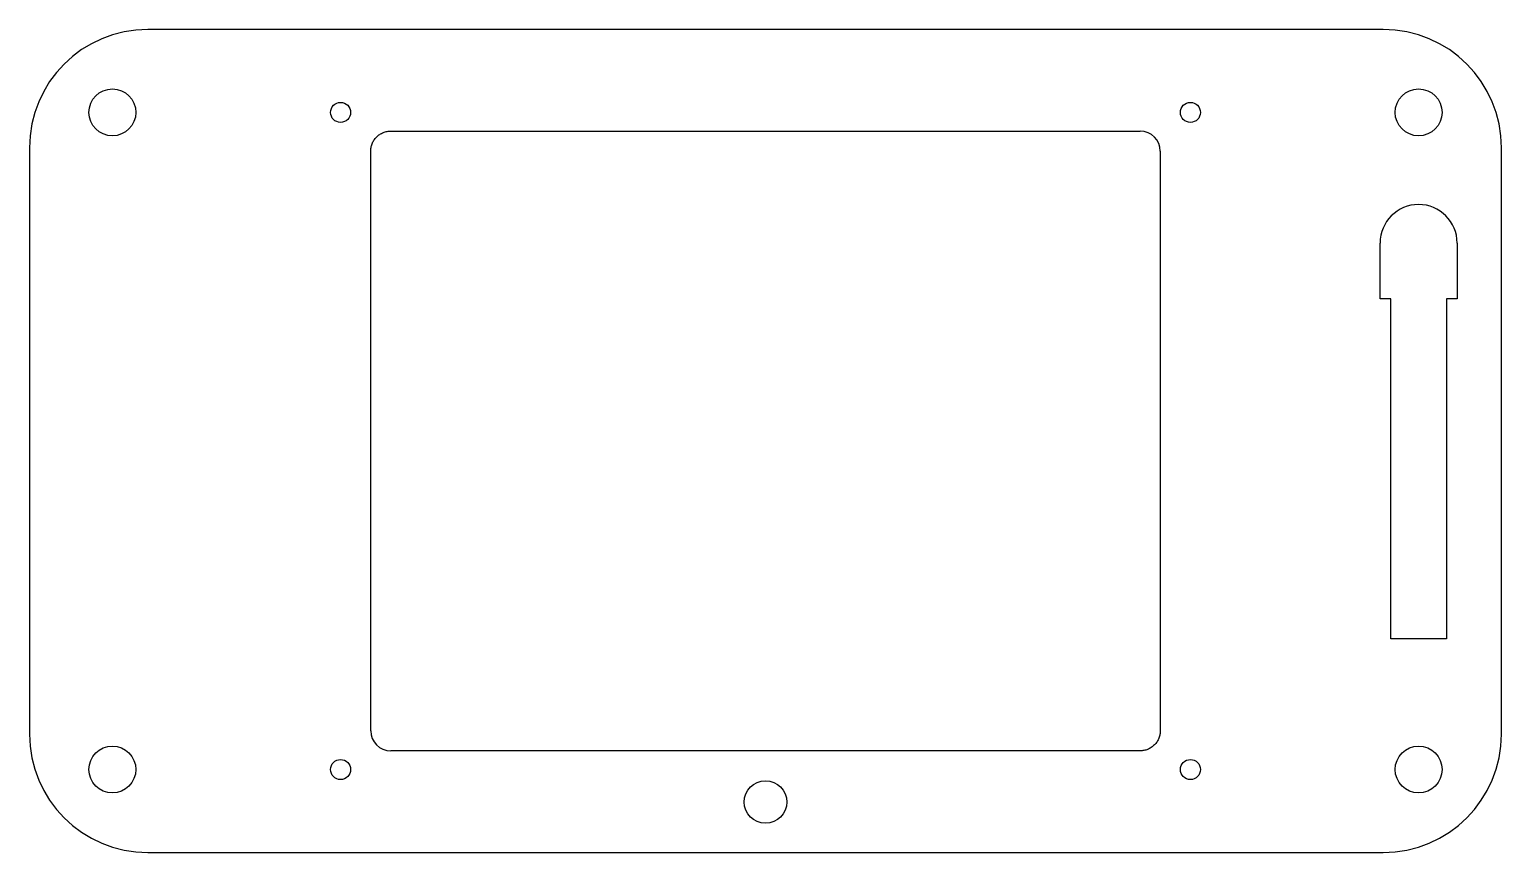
# Model space of a CAD drawing. Header units: millimetres. Extents: x 1518 to 1738, y -818 to -695.
import ezdxf

# ---------------------------------------------------------------- set-up
doc = ezdxf.new("R2010")
doc.units = ezdxf.units.MM
doc.header["$MEASUREMENT"] = 0
for name, color, linetype in [('COVER-Layer-1', 7, 'Continuous'), ('inside cuts', 1, 'Continuous'), ('NEW_LAYER_01', 7, 'Continuous'), ('NEW_LAYER_03', 7, 'Continuous')]:
    doc.layers.add(name, color=color, linetype=linetype)

msp = doc.modelspace()

# ---------------------------------------------------------------- linework, layer by layer
at = {"layer": 'COVER-Layer-1', "color": 1}
for points in [[(1721.42, -735.12), (1719.83, -735.12), (1719.83, -726.77)], [(1731.35, -726.77), (1731.35, -735.12), (1729.77, -735.12), (1729.77, -785.92), (1721.42, -785.92), (1721.42, -735.12), (1719.83, -735.12), (1719.83, -726.77)], [(1731.35, -726.77), (1731.35, -735.12), (1729.77, -735.12)]]:
    msp.add_lwpolyline(points, dxfattribs=at)
msp.add_arc((1725.59, -726.77), 5.76, 0, 180, dxfattribs=at)
at = {"layer": 'inside cuts'}
for p, q in [((1571.99, -710.04), (1683.99, -710.04)), ((1568.99, -799.64), (1568.99, -713.04)), ((1686.99, -713.04), (1686.99, -748.84)), ((1686.99, -748.84), (1686.99, -763.84)), ((1686.99, -763.84), (1686.99, -799.64)), ((1683.99, -802.64), (1571.99, -802.64))]:
    msp.add_line(p, q, dxfattribs=at)
for centre in [(1691.49, -707.24), (1691.49, -805.44)]:
    msp.add_circle(centre, 1.5, dxfattribs=at)
for centre, start, end in [((1683.99, -713.04), 0, 90), ((1571.99, -799.64), 180, 270)]:
    msp.add_arc(centre, 3, start, end, dxfattribs=at)
for points, weights in [([(1568.99, -713.04), (1568.99, -710.04), (1571.99, -710.04)], [1, 0.707106851018, 0.999999860338]), ([(1686.99, -799.64), (1686.99, -802.64), (1683.99, -802.64)], [1, 0.707106920849, 0.999999720675])]:
    msp.add_rational_spline(points, weights, degree=2, dxfattribs=at)
at = {"layer": 'NEW_LAYER_01', "color": 1}
msp.add_circle((1627.99, -810.29), 3.18, dxfattribs=at)
at = {"layer": 'NEW_LAYER_03', "color": 5}
for p, q in [((1720.29, -694.84), (1535.69, -694.84)), ((1517.99, -712.54), (1517.99, -800.14)), ((1737.99, -800.14), (1737.99, -712.54)), ((1535.69, -817.84), (1720.29, -817.84))]:
    msp.add_line(p, q, dxfattribs=at)
at = {"layer": 'NEW_LAYER_03', "color": 1}
for centre, radius in [((1530.39, -707.24), 3.5), ((1725.59, -707.24), 3.5), ((1564.49, -707.24), 1.5), ((1530.39, -805.44), 3.5), ((1725.59, -805.44), 3.5), ((1564.49, -805.44), 1.5)]:
    msp.add_circle(centre, radius, dxfattribs=at)
at = {"layer": 'NEW_LAYER_03', "color": 5}
for centre, start, end in [((1535.69, -712.54), 90, 180), ((1720.29, -712.54), 0, 90), ((1535.69, -800.14), 180, 270), ((1720.29, -800.14), 270, 360)]:
    msp.add_arc(centre, 17.7, start, end, dxfattribs=at)

doc.saveas('drawing.dxf')
